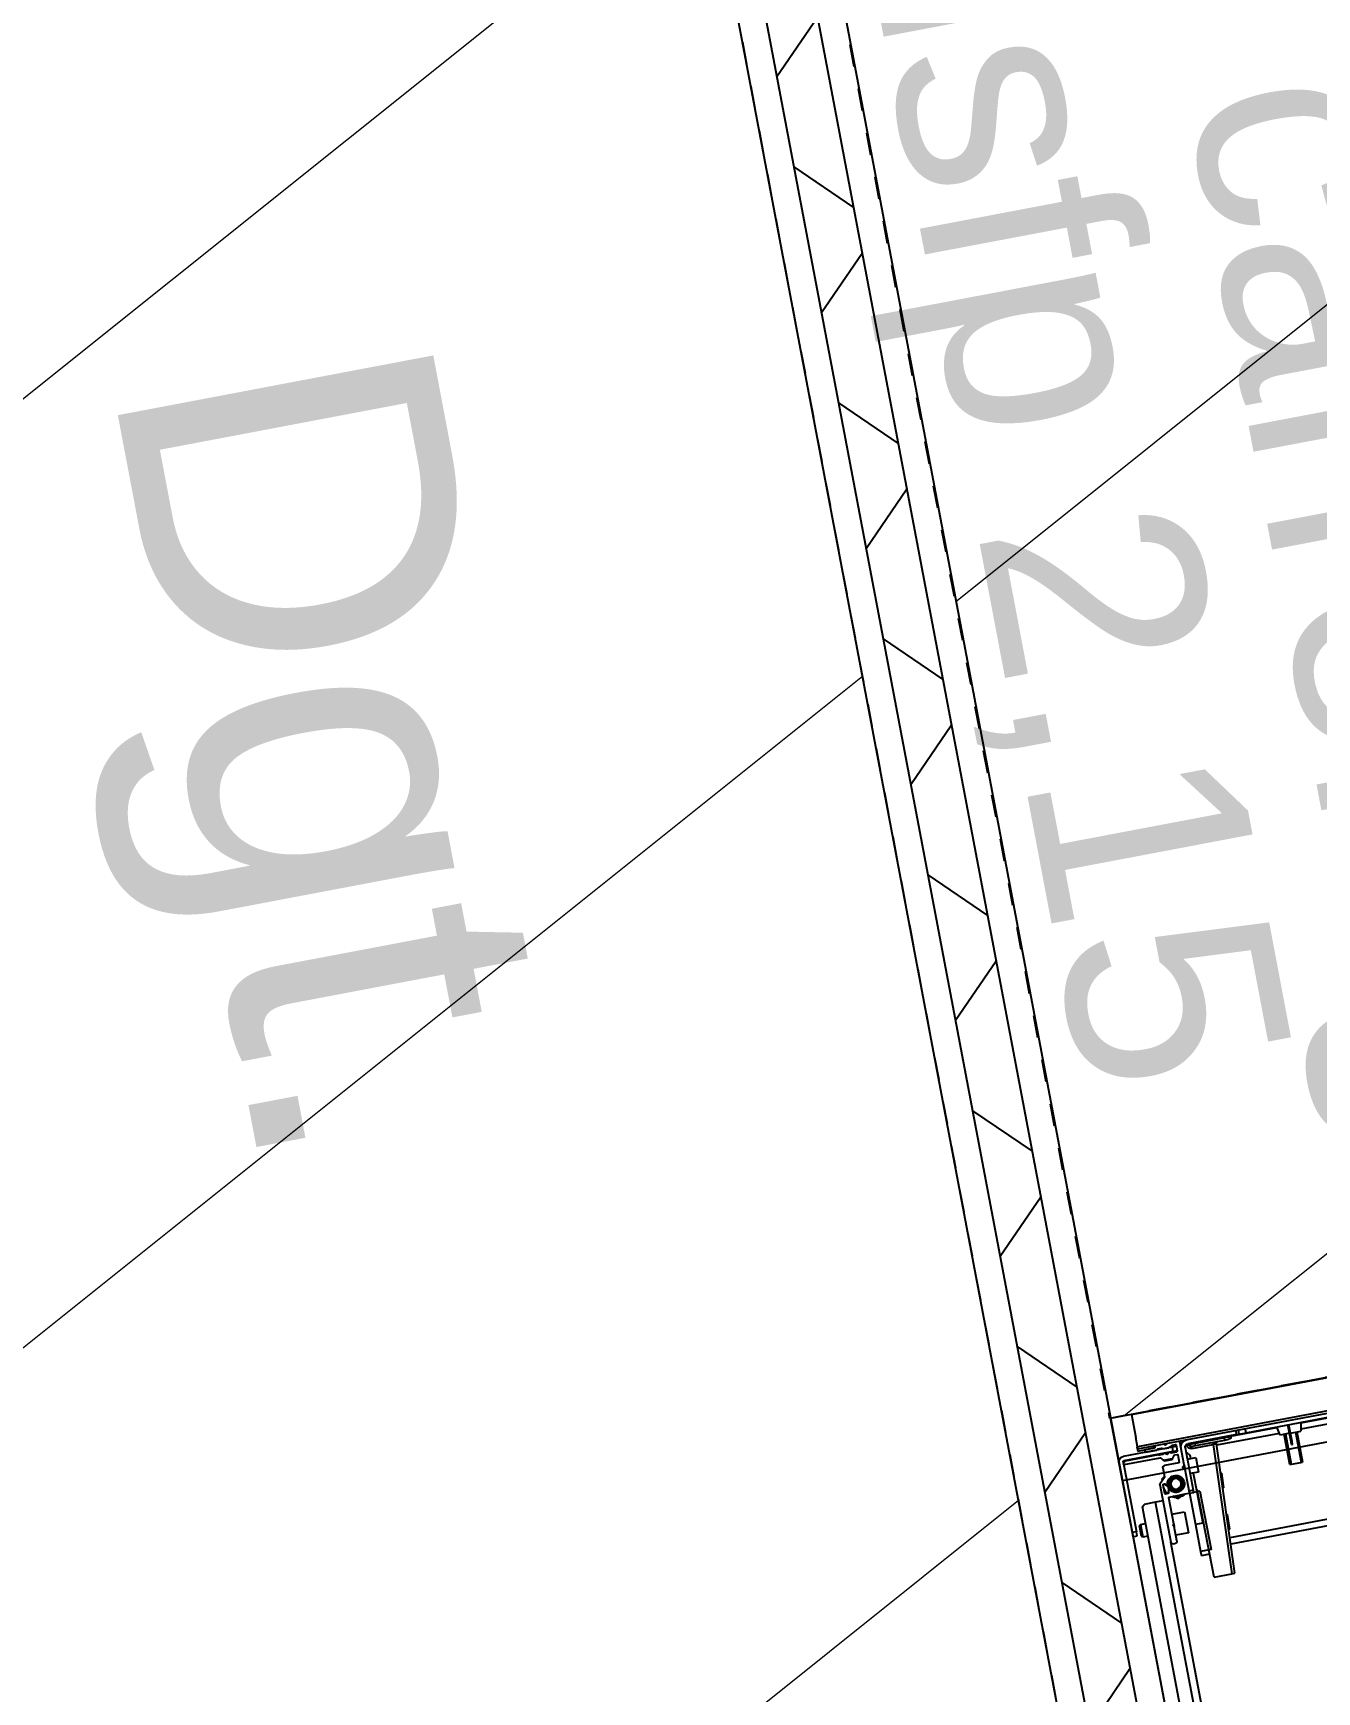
# Model space of a CAD drawing. Header units: centimetres. Extents: x 187368 to 251255, y -383447 to -322514.
# Drawn here: x 198635 to 199240, y -346778 to -345997 of the extents above; entities that cross this region are included whole.
import ezdxf

# ---------------------------------------------------------------- set-up
doc = ezdxf.new("R2010")
doc.units = ezdxf.units.CM
doc.linetypes.add('Style de ligne -1', pattern=[0.41664, 0.20828, -0.20836])
doc.layers.get('0').update_dxf_attribs({"color": 252})
doc.layers.add('prlm-MOD', color=64, linetype='Continuous')
doc.styles.add('Helvetica', font='arial.ttf')

# ---------------------------------------------------------------- blocks, each defined once
blk = doc.blocks.new('MTI900_Alu_390')
at = {"layer": 'prlm-MOD', "color": 1, "linetype": 'Continuous'}
for p, q in [((-4.405, -0.415), (-4.405, -3.465)), ((-4.34, -0.405), (-4.34, -3.475)), ((-4.305, -0.6), (-4.305, -3.277)), ((-4.1351, -3.077), (-4.136, -3.497)), ((-4.1351, -3.077), (-4.05, -3.077)), ((-4.0221, -3.692), (-4.05, -3.077)), ((-4.05, -3.077), (-4.035, -3.077)), ((-4.035, -3.077), (-4.0071, -3.6913)), ((-4.175, -3.207), (-4.175, -3.187)), ((-4.1353, -3.187), (-4.175, -3.187)), ((-4.305, -3.5528), (-4.305, -3.277)), ((-4.295, -3.267), (-4.285, -3.267)), ((-4.275, -3.277), (-4.275, -3.3458)), ((-4.175, -3.337), (-4.175, -3.207)), ((-4.125, -3.207), (-4.175, -3.207)), ((-4.125, -3.487), (-4.125, -3.207)), ((-0.2775, -3.215), (-4.0287, -3.215)), ((-0.2775, -3.245), (-4.0274, -3.245)), ((-4.475, -3.355), (-4.475, -3.335)), ((-4.475, -3.335), (-4.455, -3.335)), ((-4.475, -3.69), (-4.475, -3.355)), ((-4.455, -3.355), (-4.475, -3.355)), ((-4.455, -3.335), (-4.455, -3.355)), ((-4.455, -3.69), (-4.455, -3.355)), ((-4.43, -3.325), (-4.435, -3.33)), ((-4.435, -3.33), (-4.435, -3.38)), ((-4.43, -3.385), (-4.43, -3.325)), ((-4.405, -3.325), (-4.43, -3.325)), ((-4.2759, -3.3479), (-4.2779, -3.3499)), ((-4.2779, -3.3541), (-4.2759, -3.3561)), ((-4.215, -3.305), (-4.275, -3.305)), ((-4.275, -3.3582), (-4.275, -3.3458)), ((-4.275, -3.3582), (-4.275, -3.484)), ((-4.215, -3.405), (-4.215, -3.305)), ((-4.175, -3.487), (-4.175, -3.337)), ((-4.14, -3.337), (-4.175, -3.337)), ((-4.14, -3.487), (-4.14, -3.337)), ((-4.0205, -3.2854), (-4.0255, -3.2857)), ((-4.0223, -3.3558), (-4.0173, -3.3556)), ((-4.0205, -3.2854), (-4.0173, -3.3556)), ((-4.435, -3.38), (-4.43, -3.385)), ((-4.43, -3.385), (-4.405, -3.385)), ((-4.275, -3.405), (-4.215, -3.405)), ((-4.405, -3.465), (-4.395, -3.475)), ((-4.34, -3.475), (-4.395, -3.475)), ((-4.305, -3.475), (-4.34, -3.475)), ((-4.29, -3.5066), (-4.2854, -3.504)), ((-4.29, -3.507), (-4.29, -3.549)), ((-4.274, -3.504), (-4.287, -3.504)), ((-4.272, -3.487), (-4.178, -3.487)), ((-4.271, -3.518), (-4.271, -3.507)), ((-4.24, -3.4778), (-4.23, -3.472)), ((-4.23, -3.472), (-4.22, -3.4778)), ((-4.175, -3.49), (-4.175, -3.487)), ((-4.175, -3.487), (-4.155, -3.487)), ((-4.175, -3.49), (-4.175, -3.6008)), ((-4.155, -3.497), (-4.175, -3.497)), ((-4.14, -3.487), (-4.155, -3.487)), ((-4.155, -3.487), (-4.155, -3.497)), ((-4.155, -3.702), (-4.155, -3.497)), ((-4.125, -3.487), (-4.14, -3.487)), ((-4.14, -3.577), (-4.14, -3.487)), ((-4.136, -3.497), (-4.14, -3.4972)), ((-4.0116, -3.4816), (-4.0166, -3.4819)), ((-4.0116, -3.4816), (-4.0084, -3.5518)), ((-4.2769, -3.5821), (-4.3041, -3.5549)), ((-4.2906, -3.577), (-4.2906, -3.5684)), ((-4.2806, -3.5828), (-4.2906, -3.577)), ((-4.287, -3.552), (-4.282, -3.552)), ((-4.279, -3.549), (-4.279, -3.545)), ((-4.276, -3.542), (-4.2729, -3.542)), ((-4.276, -3.627), (-4.276, -3.5842)), ((-4.2657, -3.521), (-4.268, -3.521)), ((-4.195, -3.5614), (-4.195, -3.5226)), ((-4.115, -3.577), (-4.155, -3.577)), ((-4.115, -3.647), (-4.115, -3.577)), ((-4.0134, -3.552), (-4.0084, -3.5518)), ((-3.685, -3.532), (-3.625, -3.532)), ((-3.685, -3.532), (-3.685, -3.677)), ((-3.6789, -3.677), (-3.6789, -3.532)), ((-3.6311, -3.677), (-3.6311, -3.532)), ((-3.625, -3.677), (-3.625, -3.532)), ((-4.2766, -3.6757), (-4.2679, -3.6633)), ((-4.198, -3.637), (-4.266, -3.637)), ((-4.2654, -3.662), (-4.2246, -3.662)), ((-4.263, -3.657), (-4.265, -3.659)), ((-4.225, -3.659), (-4.265, -3.659)), ((-4.265, -3.659), (-4.265, -3.662)), ((-4.227, -3.657), (-4.263, -3.657)), ((-4.2607, -3.657), (-4.2607, -3.662)), ((-4.2293, -3.657), (-4.2293, -3.662)), ((-4.225, -3.659), (-4.227, -3.657)), ((-4.225, -3.662), (-4.225, -3.659)), ((-4.2221, -3.6633), (-4.2134, -3.6757)), ((-4.195, -3.674), (-4.195, -3.64)), ((-4.1759, -3.6029), (-4.1829, -3.6099)), ((-4.1829, -3.6141), (-4.1759, -3.6211)), ((-4.175, -3.6232), (-4.175, -3.6008)), ((-4.175, -3.6232), (-4.175, -3.734)), ((-4.155, -3.647), (-4.115, -3.647)), ((-4.14, -3.6567), (-4.14, -3.647)), ((-3.66, -3.6225), (-3.655, -3.6225)), ((-3.66, -3.6225), (-3.66, -3.6361)), ((-3.66, -3.6361), (-3.655, -3.6361)), ((-3.66, -3.6361), (-3.66, -3.717)), ((-3.655, -3.6225), (-3.655, -3.6361)), ((-3.655, -3.6361), (-3.655, -3.717)), ((-4.455, -3.682), (-4.455, -3.68)), ((-4.452, -3.677), (-4.2791, -3.677)), ((-4.215, -3.695), (-4.45, -3.695)), ((-4.215, -3.715), (-4.45, -3.715)), ((-4.2855, -3.692), (-4.445, -3.692)), ((-4.378, -3.747), (-4.378, -3.727)), ((-4.378, -3.727), (-4.298, -3.727)), ((-4.375, -3.747), (-4.378, -3.747)), ((-4.375, -3.737), (4.375, -3.737)), ((-4.375, -3.747), (-4.375, -3.737)), ((4.375, -3.747), (-4.375, -3.747)), ((-4.375, -3.747), (-4.375, -3.792)), ((-4.345, -3.724), (-4.345, -3.718)), ((-4.342, -3.715), (-4.2885, -3.715)), ((-4.298, -3.727), (-4.342, -3.727)), ((-4.298, -3.727), (-4.298, -3.737)), ((-4.295, -3.734), (-4.295, -3.73)), ((-4.2653, -3.69), (-4.2827, -3.69)), ((-4.2826, -3.72), (-4.2654, -3.72)), ((-4.2651, -3.7161), (-4.269, -3.72)), ((-4.2618, -3.7161), (-4.2651, -3.7161)), ((-4.265, -3.69), (-4.265, -3.695)), ((-4.2521, -3.692), (-4.2625, -3.692)), ((-4.2607, -3.69), (-4.2607, -3.695)), ((-4.2595, -3.715), (-4.231, -3.715)), ((-4.2471, -3.6871), (-4.2521, -3.692)), ((-4.2471, -3.7321), (-4.2521, -3.737)), ((-4.2414, -3.7335), (-4.2486, -3.7335)), ((-4.2379, -3.692), (-4.2429, -3.6871)), ((-4.2379, -3.737), (-4.2429, -3.7321)), ((-4.228, -3.692), (-4.2379, -3.692)), ((-4.2293, -3.69), (-4.2293, -3.695)), ((-4.2249, -3.7161), (-4.2287, -3.7161)), ((-4.2252, -3.69), (-4.198, -3.69)), ((-4.2251, -3.72), (-4.215, -3.72)), ((-4.225, -3.695), (-4.225, -3.69)), ((-4.221, -3.72), (-4.2249, -3.7161)), ((-4.215, -3.715), (-4.215, -3.695)), ((-4.215, -3.695), (-4.195, -3.695)), ((-4.195, -3.715), (-4.215, -3.715)), ((-4.215, -3.72), (-4.215, -3.722)), ((-4.212, -3.725), (-4.198, -3.725)), ((-4.2109, -3.677), (-4.198, -3.677)), ((-4.195, -3.722), (-4.195, -3.693)), ((-4.175, -3.737), (-4.175, -3.734)), ((-4.165, -3.737), (-4.165, -3.7265)), ((-3.9067, -3.717), (-4.14, -3.717)), ((-4.135, -3.717), (-4.135, -3.712)), ((-4.105, -3.712), (-4.135, -3.712)), ((-4.125, -3.692), (-4.0221, -3.692)), ((-4.125, -3.702), (-4.125, -3.692)), ((-4.125, -3.702), (-4.105, -3.702)), ((-4.105, -3.702), (-3.965, -3.702)), ((-4.105, -3.702), (-4.105, -3.712)), ((-4.105, -3.712), (-4.105, -3.717)), ((-3.965, -3.712), (-4.105, -3.712)), ((-4.0071, -3.6913), (-4.0221, -3.692)), ((-4.022, -3.6925), (-4.0221, -3.692)), ((-3.7066, -3.685), (-4.0074, -3.685)), ((-4.0071, -3.6913), (-4.007, -3.6925)), ((-3.965, -3.702), (-3.945, -3.702)), ((-3.965, -3.702), (-3.965, -3.712)), ((-3.965, -3.717), (-3.965, -3.712)), ((-3.935, -3.712), (-3.965, -3.712)), ((-3.935, -3.712), (-3.935, -3.717)), ((-3.935, -3.715), (-3.7126, -3.715)), ((-3.9067, -3.737), (-3.9067, -3.717)), ((-3.9067, -3.717), (-3.8932, -3.717)), ((-3.8932, -3.717), (-3.86, -3.717)), ((-3.8932, -3.717), (-3.8932, -3.737)), ((-3.86, -3.717), (-3.45, -3.717)), ((-3.86, -3.717), (-3.86, -3.737)), ((-3.705, -3.677), (-3.713, -3.717)), ((-3.66, -3.677), (-3.705, -3.677)), ((-3.655, -3.677), (-3.605, -3.677)), ((-3.597, -3.717), (-3.605, -3.677)), ((-0.26, -3.685), (-3.6034, -3.685)), ((-3.5974, -3.715), (-0.25, -3.715)), ((-4.375, -3.902), (-4.375, -3.792)), ((-4.375, -3.902), (4.375, -3.902))]:
    blk.add_line(p, q, dxfattribs=at)
for radius in [0.035, 0.03, 0.025]:
    blk.add_circle((-4.23, -3.542), radius, dxfattribs=at)
for centre, radius, start, end in [((-4.295, -3.277), 0.01, 90, 180), ((-4.285, -3.277), 0.01, 0, 90), ((-4.2758, -3.352), 0.003, 135, 225), ((-4.278, -3.3458), 0.003, 315, 0), ((-4.278, -3.3582), 0.003, 0, 45), ((-4.287, -3.507), 0.003, 90, 180), ((-4.23, -3.542), 0.06, 140.70352, 188.509), ((-4.23, -3.542), 0.065, 144.22418, 157.38014), ((-4.272, -3.484), 0.003, 180, 270), ((-4.274, -3.507), 0.003, 0, 90), ((-4.23, -3.542), 0.04, 184.00063, 146.07277), ((-4.23, -3.542), 0.065, 57.79577, 122.20423), ((-4.23, -3.542), 0.06, 66.44354, 113.55646), ((-4.178, -3.49), 0.003, 0, 90), ((-4.302, -3.5528), 0.003, 180, 225), ((-4.287, -3.549), 0.003, 180, 270), ((-4.23, -3.542), 0.065, 206.16198, 224.95254), ((-4.282, -3.549), 0.003, 270, 0), ((-4.276, -3.545), 0.003, 90, 180), ((-4.279, -3.5842), 0.003, 0, 45), ((-4.2729, -3.545), 0.003, 4.00063, 90), ((-4.268, -3.518), 0.003, 180, 270), ((-4.23, -3.542), 0.04, 146.07277, 184.00063), ((-4.2657, -3.518), 0.003, 270, 326.07277), ((-4.266, -3.627), 0.01, 180, 270), ((-4.2654, -3.665), 0.003, 90, 145.00798), ((-4.2246, -3.665), 0.003, 34.99202, 90), ((-4.198, -3.64), 0.003, 0, 90), ((-4.1808, -3.612), 0.003, 135, 225), ((-4.178, -3.6008), 0.003, 315, 0), ((-4.178, -3.6232), 0.003, 0, 45), ((-4.1151, -3.7104), 0.05, 129.88406, 142.91394), ((-4.16, -3.6567), 0.02, 309.88406, 0), ((-4.45, -3.69), 0.025, 180, 270), ((-4.452, -3.68), 0.003, 90, 180), ((-4.445, -3.682), 0.01, 180, 270), ((-4.45, -3.69), 0.005, 180, 270), ((-4.342, -3.718), 0.003, 90, 180), ((-4.342, -3.724), 0.003, 180, 270), ((-4.298, -3.73), 0.003, 0, 90), ((-4.292, -3.734), 0.003, 180, 270), ((-4.2885, -3.718), 0.003, 9.59407, 90), ((-4.2827, -3.693), 0.003, 90, 160.52878), ((-4.2826, -3.717), 0.003, 189.59407, 270), ((-4.2791, -3.674), 0.003, 270, 325.00798), ((-4.2654, -3.717), 0.003, 270, 350.40593), ((-4.2653, -3.693), 0.003, 19.47122, 90), ((-4.275, -3.715), 0.01, 353.93882, 0), ((-4.2595, -3.718), 0.003, 90, 170.40593), ((-4.245, -3.6892), 0.003, 45, 135), ((-4.245, -3.7342), 0.003, 45, 135), ((-4.231, -3.718), 0.003, 9.59407, 90), ((-4.2252, -3.693), 0.003, 90, 160.52878), ((-4.2251, -3.717), 0.003, 189.59407, 270), ((-4.215, -3.715), 0.01, 180, 186.06118), ((-4.212, -3.722), 0.003, 180, 270), ((-4.2109, -3.674), 0.003, 214.99202, 270), ((-4.198, -3.674), 0.003, 270, 0), ((-4.198, -3.693), 0.003, 0, 90), ((-4.198, -3.722), 0.003, 270, 0), ((-4.178, -3.734), 0.003, 270, 0), ((-4.14, -3.702), 0.035, 180, 270), ((-4.14, -3.702), 0.015, 180, 270), ((-4.125, -3.712), 0.02, 90, 192.41205), ((-4.125, -3.712), 0.01, 90, 180), ((-3.997, -3.692), 0.01, 182.60256, 270), ((-3.945, -3.712), 0.01, 0, 90)]:
    blk.add_arc(centre, radius, start, end, dxfattribs=at)
for centre, major_axis, ratio, start_param, end_param in [((-4.022, -3.6931), (0.015, 0.0007), 0.045361, 0, 1.568734), ((-3.997, -3.692), (0.025, 0), 0.4, 3.187016, 4.712389)]:
    blk.add_ellipse(centre, major_axis=major_axis, ratio=ratio, start_param=start_param, end_param=end_param, dxfattribs=at)

msp = doc.modelspace()

# ---------------------------------------------------------------- hatches: boundary and pattern name
at = {"linetype": 'Continuous', "lineweight": 18}
h = msp.add_hatch(dxfattribs=at)
h.set_pattern_fill('BA 13', color=256, scale=10, style=0, pattern_type=2)
h.set_pattern_definition([(218.65981, (66931.62, 115456.3), (-199.24783, 287.75041), [])])
h.paths.add_polyline_path([(199992.86, -343615.85), (200261.69, -345041.57), (200211.44, -345051.08), (200221.19, -345102.74), (200272.6, -345092.85), (200518.06, -346388.97), (199142.83, -346649.41), (198897.53, -345353.42), (199287.81, -345279.53), (199278.5, -345230.37), (198839.45, -345313.53), (199256.3, -347515.42), (198154.46, -347725.63), (198145.56, -347676.59), (197487.24, -347801.28), (197261.76, -346610.7), (197919.7, -346485.83), (197466.61, -344093.66)])
at = {"linetype": 'Continuous'}
h = msp.add_hatch(dxfattribs=at)
h.set_pattern_fill('02_ISOLANT', color=256, scale=10, angle=-79.28094, style=0, pattern_type=2)
h.set_pattern_definition([(325.719065, (66931.62, 115456.28), (45.060091, 66.102861), []), (55.719065, (66931.62, 115456.28), (66.102861, -45.060091), [])])
h.paths.add_polyline_path([(198882.66, -345343), (198854.62, -345323.89), (199189, -347090.32), (199206.33, -347052.84)])

# ---------------------------------------------------------------- linework, layer by layer
at = {"linetype": 'Continuous', "lineweight": 25}
for p, q in [((198839.43, -345313.53), (199179.61, -347110.62)), ((198897.85, -345353.36), (199215.72, -347032.54))]:
    msp.add_line(p, q, dxfattribs=at)
at = {"linetype": 'Continuous'}
for p, q in [((198854.62, -345323.89), (199189, -347090.32)), ((198854.62, -345323.89), (199189, -347090.32)), ((198882.66, -345343), (199206.33, -347052.84)), ((198882.66, -345343), (199206.33, -347052.84)), ((198897.85, -345353.36), (199215.72, -347032.54))]:
    msp.add_line(p, q, dxfattribs=at)
at = {"linetype": 'Style de ligne -1', "ltscale": 50.8, "flags": 128}
msp.add_lwpolyline([(199992.86, -343615.85), (200261.69, -345041.57), (200211.44, -345051.08), (200221.19, -345102.74), (200272.6, -345092.85), (200518.06, -346388.97), (199142.83, -346649.41), (198897.53, -345353.42), (199287.81, -345279.53), (199278.5, -345230.37), (198839.45, -345313.53), (199256.3, -347515.42), (198154.46, -347725.63), (198145.56, -347676.59), (197487.24, -347801.28), (197261.76, -346610.7), (197919.7, -346485.83), (197466.61, -344093.66)], close=True, dxfattribs=at)
at = {"linetype": 'Continuous', "lineweight": 18, "flags": 128}
msp.add_lwpolyline([(200668.37, -347176.76), (199292.38, -347437.34), (199143.15, -346649.35), (200519.14, -346388.77)], close=True, dxfattribs=at)
at = {"linetype": 'Continuous', "flags": 128}
msp.add_lwpolyline([(200022.48, -346482.82), (200028.06, -346512.3), (199148.73, -346678.82), (199143.15, -346649.35)], close=True, dxfattribs=at)

# ---------------------------------------------------------------- block references
at = {"layer": 'prlm-MOD', "xscale": -99.99999999999972, "yscale": 99.99999999999974, "zscale": 99.99999999999963, "rotation": 190.7237167511636}
msp.add_blockref('MTI900_Alu_390', (199655.43, -346949.6), dxfattribs=at)

# ---------------------------------------------------------------- texts
at = {"attachment_point": 2, "rotation": 280.72359, "line_spacing_factor": 0.834288, "style": 'Helvetica'}
for s, insert, char_height in [('sol carrelage', (199312.04, -346188.09), 100.8724), ('hsfp 2,15', (199176.35, -346196.43), 100.872), ('Dgt.', (198856.78, -346321.97), 151.309)]:
    msp.add_mtext(s, dxfattribs=dict(at, insert=insert, char_height=char_height))

doc.saveas('drawing.dxf')
